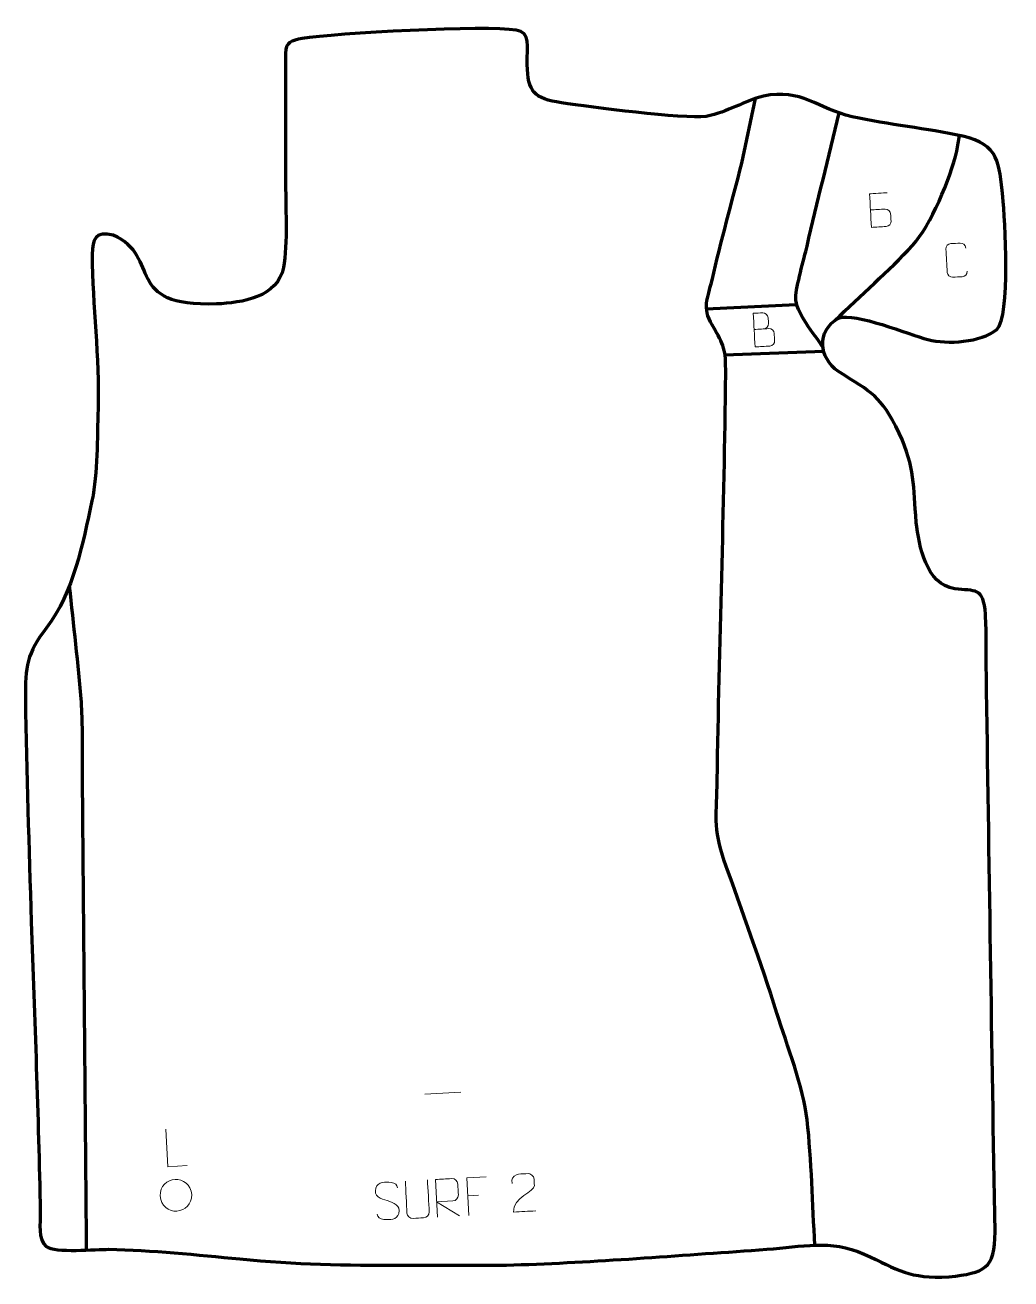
# Model space of a CAD drawing. Header units: millimetres. Extents: x -319 to 336, y -256 to 577.
import ezdxf

# ---------------------------------------------------------------- set-up
doc = ezdxf.new("R2010")
doc.units = ezdxf.units.MM
doc.header["$MEASUREMENT"] = 0
doc.layers.add('layer 2', color=7, linetype='Continuous')
doc.layers.add('layer 3', color=7, linetype='Continuous')

msp = doc.modelspace()

# ---------------------------------------------------------------- linework, layer by layer
at = {"layer": 'layer 2', "color": 142, "lineweight": 158}
for points, knots in [([(205.797, -233.587), (204.1657, -206.0671), (203.6083, -177.5586), (200.7159, -150.2358), (200.7159, -150.2358), (197.9892, -128.549), (187.3447, -100.8245), (180.6, -79.3738), (180.6, -79.3738), (169.7311, -45.1851), (157.5787, -12.0299), (145.6145, 21.7358), (145.6145, 21.7358), (138.1758, 42.7295), (140.5355, 53.9015), (140.9266, 75.186), (140.9266, 75.186), (142.2973, 165.1878), (145.7131, 255.2803), (146.5415, 345.2496), (146.5415, 345.2496), (146.6939, 361.7889), (145.7477, 363.5345), (137.5984, 377.6623), (137.5984, 377.6623), (130.7244, 389.5794), (134.5049, 394.757), (137.4747, 407.3809), (137.4747, 407.3809), (143.6047, 433.4384), (150.5143, 459.2739), (157.3173, 485.1597), (157.3173, 485.1597), (157.3173, 485.1597), (166.3033, 528.1163), (166.3033, 528.1163)], [0, 0, 0, 0, 0.1, 0.1, 0.1, 0.1, 0.2, 0.2, 0.2, 0.2, 0.3, 0.3, 0.3, 0.3, 0.4, 0.4, 0.4, 0.4, 0.5, 0.5, 0.5, 0.5, 0.6, 0.6, 0.6, 0.6, 0.7, 0.7, 0.7, 0.7, 0.8, 0.8, 0.8, 0.8, 1, 1, 1, 1]), ([(211.1562, 363.0069), (205.7591, 370.8053), (192.7202, 386.6998), (193.0637, 396.0511), (193.0637, 396.0511), (193.3182, 402.9794), (198.6421, 421.8058), (200.5727, 429.9508), (200.5727, 429.9508), (207.5757, 459.4967), (214.799, 488.9903), (221.9925, 518.4903)], [0, 0, 0, 0, 0.25, 0.25, 0.25, 0.25, 0.5, 0.5, 0.5, 0.5, 1, 1, 1, 1]), ([(219.1365, 380.7341), (235.9454, 397.2931), (254.9292, 413.3808), (270.7779, 430.5909), (270.7779, 430.5909), (282.3286, 443.134), (296.1157, 475.4009), (300.0367, 493.1823), (300.0367, 493.1823), (300.7195, 496.6278), (301.3158, 500.0896), (301.9867, 503.5386)], [0, 0, 0, 0, 0.25, 0.25, 0.25, 0.25, 0.5, 0.5, 0.5, 0.5, 1, 1, 1, 1]), ([(-289.5328, 204.1493), (-286.9338, 178.6824), (-283.6586, 152.5155), (-281.7273, 127.077), (-281.7273, 127.077), (-280.7447, 114.1367), (-281.1505, 101.0302), (-281.0626, 88.053), (-281.0626, 88.053), (-280.9761, 78.0712), (-280.8896, 68.0892), (-280.8031, 58.1073), (-280.8031, 58.1073), (-280.0247, -31.7296), (-279.2463, -121.5667), (-278.4679, -211.4036), (-278.4679, -211.4036), (-278.3986, -219.3891), (-278.3294, -227.3747), (-278.2602, -235.3602), (-278.2602, -235.3602), (-278.2602, -235.3602), (-278.2473, -236.8575), (-278.2473, -236.8575)], [0, 0, 0, 0, 0.14285714, 0.14285714, 0.14285714, 0.14285714, 0.28571429, 0.28571429, 0.28571429, 0.28571429, 0.42857143, 0.42857143, 0.42857143, 0.42857143, 0.57142857, 0.57142857, 0.57142857, 0.57142857, 0.71428571, 0.71428571, 0.71428571, 0.71428571, 1, 1, 1, 1])]:
    msp.add_open_spline(points, degree=3, knots=knots, dxfattribs=at)
at = {"layer": 'layer 2', "color": 250, "lineweight": 9}
for points, knots in [([(242.711, 454.1116), (245.9653, 454.2872), (249.2199, 454.4623), (252.4749, 454.637), (252.4749, 454.637), (254.2426, 454.7166), (256.0465, 453.2564), (256.1452, 451.4233), (256.1452, 451.4233), (256.1991, 450.4139), (256.3459, 447.6866), (256.4006, 446.677), (256.4006, 446.677), (256.5058, 445.0161), (255.2234, 443.1407), (253.1463, 443.0442), (253.1463, 443.0442), (249.891, 442.8693), (246.636, 442.6941), (243.3813, 442.5187), (243.3813, 442.5187), (242.981, 449.9583), (242.5807, 457.3977), (242.1804, 464.8367), (242.1804, 464.8367), (244.3034, 464.951), (251.7643, 465.3524), (253.8876, 465.4667)], [0, 0, 0, 0, 0.125, 0.125, 0.125, 0.125, 0.25, 0.25, 0.25, 0.25, 0.375, 0.375, 0.375, 0.375, 0.5, 0.5, 0.5, 0.5, 0.625, 0.625, 0.625, 0.625, 0.75, 0.75, 0.75, 0.75, 1, 1, 1, 1]), ([(306.9624, 413.3289), (306.9492, 411.2441), (305.5203, 409.8401), (303.5999, 409.7271), (303.5999, 409.7271), (301.5143, 409.6152), (299.4288, 409.5029), (297.3435, 409.3904), (297.3435, 409.3904), (295.6269, 409.2035), (293.7723, 410.7941), (293.6852, 412.5988), (293.6852, 412.5988), (293.4079, 417.7596), (293.1303, 422.9198), (292.8522, 428.0797), (292.8522, 428.0797), (292.7531, 429.9922), (294.2326, 431.614), (296.1584, 431.7055), (296.1584, 431.7055), (298.2383, 431.8174), (300.3188, 431.9294), (302.3992, 432.0413), (302.3992, 432.0413), (304.1385, 432.1667), (305.9914, 430.9286), (306.1326, 428.7496)], [0, 0, 0, 0, 0.125, 0.125, 0.125, 0.125, 0.25, 0.25, 0.25, 0.25, 0.375, 0.375, 0.375, 0.375, 0.5, 0.5, 0.5, 0.5, 0.625, 0.625, 0.625, 0.625, 0.75, 0.75, 0.75, 0.75, 1, 1, 1, 1]), ([(165.3745, 374.6997), (168.6288, 374.8752), (171.8835, 375.0504), (175.1385, 375.2251), (175.1385, 375.2251), (176.9061, 375.3047), (178.7101, 373.8445), (178.8087, 372.0114), (178.8087, 372.0114), (178.8627, 371.002), (179.0095, 368.2747), (179.0641, 367.265), (179.0641, 367.265), (179.1694, 365.6042), (177.887, 363.7288), (175.8098, 363.6322), (175.8098, 363.6322), (172.5545, 363.4574), (169.2995, 363.2822), (166.0449, 363.1068), (166.0449, 363.1068), (165.6446, 370.5464), (165.2443, 377.9858), (164.844, 385.4248), (164.844, 385.4248), (166.967, 385.539), (169.0904, 385.6533), (171.2138, 385.7676), (171.2138, 385.7676), (172.7163, 385.8642), (174.6835, 384.2564), (174.7938, 382.5021), (174.7938, 382.5021), (174.8928, 380.6541), (174.8999, 380.5236), (174.9997, 378.6754), (174.9997, 378.6754), (175.1145, 376.8283), (173.543, 375.1237), (171.7443, 375.0425)], [0, 0, 0, 0, 0.09090909, 0.09090909, 0.09090909, 0.09090909, 0.18181818, 0.18181818, 0.18181818, 0.18181818, 0.27272727, 0.27272727, 0.27272727, 0.27272727, 0.36363636, 0.36363636, 0.36363636, 0.36363636, 0.45454545, 0.45454545, 0.45454545, 0.45454545, 0.54545455, 0.54545455, 0.54545455, 0.54545455, 0.63636364, 0.63636364, 0.63636364, 0.63636364, 0.72727273, 0.72727273, 0.72727273, 0.72727273, 0.81818182, 0.81818182, 0.81818182, 0.81818182, 1, 1, 1, 1]), ([(-211.1834, -180.7436), (-211.1834, -180.7436), (-224.1138, -181.4394), (-224.1138, -181.4394), (-224.1138, -181.4394), (-224.1138, -181.4394), (-225.4546, -156.5219), (-225.4546, -156.5219)], [0, 0, 0, 0, 0.33333333, 0.33333333, 0.33333333, 0.33333333, 1, 1, 1, 1]), ([(-229.1675, -200.9066), (-229.4537, -194.272), (-224.3939, -190.1481), (-219.2409, -189.968), (-219.2409, -189.968), (-214.0982, -189.5941), (-208.6135, -193.3683), (-208.1861, -199.9953), (-208.1861, -199.9953), (-208.2157, -206.3354), (-212.4346, -210.5989), (-218.1127, -210.9339), (-218.1127, -210.9339), (-223.2553, -211.3077), (-228.7401, -207.5336), (-229.1675, -200.9066)], [0, 0, 0, 0, 0.2, 0.2, 0.2, 0.2, 0.4, 0.4, 0.4, 0.4, 0.6, 0.6, 0.6, 0.6, 1, 1, 1, 1]), ([(-78.2362, -204.0106), (-82.5574, -202.7706), (-87.5549, -201.2411), (-85.8493, -195.621), (-85.8493, -195.621), (-84.5704, -191.4063), (-79.3435, -191.5141), (-75.7128, -191.9207), (-75.7128, -191.9207), (-72.8307, -192.2435), (-71.9021, -193.4085), (-71.4799, -195.4729)], [0, 0, 0, 0, 0.25, 0.25, 0.25, 0.25, 0.5, 0.5, 0.5, 0.5, 1, 1, 1, 1]), ([(-51.6153, -190.2532), (-51.318, -195.7847), (-50.6742, -205.9667), (-50.3761, -211.499), (-50.3761, -211.499), (-50.3954, -213.7428), (-51.9935, -215.2571), (-54.1376, -215.383), (-54.1376, -215.383), (-56.4661, -215.5079), (-58.7947, -215.6331), (-61.1228, -215.7588), (-61.1228, -215.7588), (-63.0395, -215.9636), (-65.1064, -214.2557), (-65.1997, -212.3134), (-65.1997, -212.3134), (-65.4982, -206.7595), (-65.9497, -196.5937), (-66.2489, -191.0407)], [0, 0, 0, 0, 0.16666667, 0.16666667, 0.16666667, 0.16666667, 0.33333333, 0.33333333, 0.33333333, 0.33333333, 0.5, 0.5, 0.5, 0.5, 0.66666667, 0.66666667, 0.66666667, 0.66666667, 1, 1, 1, 1]), ([(-44.9412, -214.8879), (-44.9412, -214.8879), (-46.282, -189.9705), (-46.282, -189.9705), (-46.282, -189.9705), (-42.6924, -189.7773), (-39.1021, -189.5841), (-35.5121, -189.3909), (-35.5121, -189.3909), (-33.1881, -189.3036), (-31.553, -190.7078), (-31.4299, -193.071), (-31.4299, -193.071), (-31.321, -195.1036), (-31.1566, -198.1586), (-31.0468, -200.1916), (-31.0468, -200.1916), (-30.9525, -202.0647), (-32.6578, -204.1011), (-34.6634, -204.2282), (-34.6634, -204.2282), (-34.6634, -204.2282), (-45.4835, -204.8104), (-45.4835, -204.8104), (-45.4835, -204.8104), (-45.4835, -204.8104), (-30.3077, -214.1005), (-30.3077, -214.1005)], [0, 0, 0, 0, 0.125, 0.125, 0.125, 0.125, 0.25, 0.25, 0.25, 0.25, 0.375, 0.375, 0.375, 0.375, 0.5, 0.5, 0.5, 0.5, 0.625, 0.625, 0.625, 0.625, 0.75, 0.75, 0.75, 0.75, 1, 1, 1, 1]), ([(-12.5618, -188.156), (-12.5618, -188.156), (-25.4172, -188.8477), (-25.4172, -188.8477), (-25.4172, -188.8477), (-25.4172, -188.8477), (-24.0764, -213.7653), (-24.0764, -213.7653)], [0, 0, 0, 0, 0.33333333, 0.33333333, 0.33333333, 0.33333333, 1, 1, 1, 1]), ([(20.3673, -210.7861), (15.4599, -211.0499), (10.5526, -211.314), (5.6457, -211.5783), (5.6457, -211.5783), (5.112, -201.6604), (19.5999, -198.2358), (19.4601, -193.9267), (19.4601, -193.9267), (19.3833, -192.5047), (19.3068, -191.0831), (19.2306, -189.6618), (19.2306, -189.6618), (19.1021, -187.5886), (16.8897, -185.9804), (15.2202, -186.0529), (15.2202, -186.0529), (13.15, -186.1647), (11.0801, -186.2761), (9.0107, -186.387), (9.0107, -186.387), (7.1903, -186.4684), (4.466, -188.4097), (4.5117, -190.5039), (4.5117, -190.5039), (4.5117, -190.5039), (4.6221, -192.5557), (4.6221, -192.5557)], [0, 0, 0, 0, 0.125, 0.125, 0.125, 0.125, 0.25, 0.25, 0.25, 0.25, 0.375, 0.375, 0.375, 0.375, 0.5, 0.5, 0.5, 0.5, 0.625, 0.625, 0.625, 0.625, 0.75, 0.75, 0.75, 0.75, 1, 1, 1, 1]), ([(-78.2362, -204.0107), (-74.135, -205.4391), (-69.0113, -207.0544), (-70.5546, -212.5055), (-70.5546, -212.5055), (-71.783, -216.8442), (-76.7005, -216.8517), (-80.4511, -216.498), (-80.4511, -216.498), (-83.2191, -216.2366), (-84.5035, -215.0904), (-84.9944, -213.0016)], [0, 0, 0, 0, 0.25, 0.25, 0.25, 0.25, 0.5, 0.5, 0.5, 0.5, 1, 1, 1, 1])]:
    msp.add_open_spline(points, degree=3, knots=knots, dxfattribs=at)
at = {"layer": 'layer 2', "color": 142, "lineweight": 158}
for points in [[(133.6373, 388.4977), (133.6373, 388.4977), (193.3352, 391.354), (193.3352, 391.354)], [(145.7251, 357.8432), (145.7251, 357.8432), (211.6739, 360.2264), (211.6739, 360.2264)]]:
    msp.add_open_spline(points, degree=3, dxfattribs=at)
at = {"layer": 'layer 2', "color": 250, "lineweight": 9}
for points in [[(-53.295, -133.2564), (-53.295, -133.2564), (-29.3517, -131.9681), (-29.3517, -131.9681)], [(-24.7788, -200.7103), (-24.7788, -200.7103), (-17.6211, -200.3251), (-17.6211, -200.3251)]]:
    msp.add_open_spline(points, degree=3, dxfattribs=at)
at = {"layer": 'layer 3', "color": 242, "lineweight": 158}
msp.add_open_spline([(-318.6828, 129.4901), (-318.9029, 150.5197), (-317.744, 159.5878), (-304.6194, 176.5331), (-304.6194, 176.5331), (-286.4924, 200.4305), (-280.7285, 232.1467), (-274.4408, 260.9102), (-274.4408, 260.9102), (-270.5587, 279.4846), (-271.1507, 302.5561), (-270.3914, 321.8284), (-270.3914, 321.8284), (-269.516, 356.4317), (-274.0943, 390.2133), (-274.3265, 424.5926), (-274.3265, 424.5926), (-274.1917, 434.97), (-272.0116, 440.0111), (-260.3518, 437.369), (-260.3518, 437.369), (-227.5014, 422.6842), (-254.4214, 389.3928), (-191.684, 391.6298), (-191.684, 391.6298), (-175.0539, 392.339), (-150.957, 396.0779), (-147.2574, 415.7674), (-147.2574, 415.7674), (-144.33, 431.3473), (-145.9007, 457.9826), (-145.8916, 474.699), (-145.8916, 474.699), (-145.8843, 502.5085), (-146.031, 530.3536), (-145.87, 558.1608), (-145.87, 558.1608), (-145.8268, 565.6365), (-141.9212, 566.6961), (-134.7554, 567.9034), (-134.7554, 567.9034), (-113.7183, 571.4482), (-11.7273, 576.8806), (7.253, 573.4951), (7.253, 573.4951), (17.3231, 571.6985), (14.5223, 563.4184), (14.747, 550.7244), (14.747, 550.7244), (15.0687, 532.5469), (19.0681, 528.021), (37.5509, 525.2446), (37.5509, 525.2446), (57.1887, 522.4073), (118.1943, 514.3139), (133.496, 516.1691), (133.496, 516.1691), (148.568, 519.3098), (158.1732, 526.2691), (171.6201, 529.7005), (171.6201, 529.7005), (196.7747, 535.0536), (207.7199, 521.2729), (230.5971, 515.974), (230.5971, 515.974), (255.0029, 510.6734), (279.8641, 508.2734), (304.0581, 503.1029), (304.0581, 503.1029), (328.5154, 497.4486), (327.9026, 485.1561), (330.7312, 462.8531), (330.7312, 462.8531), (332.023, 448.2181), (336.0507, 383.1859), (326.6601, 374.6916), (326.6601, 374.6916), (316.0721, 365.9518), (293.8064, 364.7048), (280.8754, 367.9358), (280.8754, 367.9358), (267.8602, 371.5734), (232.849, 386.0318), (221.4001, 382.2496), (221.4001, 382.2496), (206.7778, 373.5356), (208.3923, 355.7345), (221.4129, 346.8335), (221.4129, 346.8335), (243.8627, 332.4449), (249.4152, 331.2947), (261.8576, 305.8836), (261.8576, 305.8836), (272.6461, 281.8795), (271.0021, 271.4222), (273.1725, 246.5265), (273.1725, 246.5265), (274.926, 230.8198), (279.6758, 205.2458), (298.6826, 202.4922), (298.6826, 202.4922), (312.3365, 200.5141), (317.8529, 204.159), (319.1252, 185.4627), (319.1252, 185.4627), (319.9581, 173.2213), (319.5274, 158.8603), (319.7184, 146.3247), (319.7184, 146.3247), (321.5983, 22.6591), (323.4117, -101.0167), (325.4796, -224.6786), (325.4796, -224.6786), (325.3254, -249.8772), (318.5148, -251.7526), (294.9948, -254.6281), (294.9948, -254.6281), (268.1876, -256.0001), (261.4144, -249.8659), (238.4962, -239.4934), (238.4962, -239.4934), (215.6395, -229.5107), (197.6124, -234.7213), (173.9572, -236.342), (173.9572, -236.342), (119.8579, -240.0433), (64.8724, -244.5805), (10.7463, -246.5294), (10.7463, -246.5294), (-15.4383, -247.4722), (-42.4459, -246.545), (-68.8158, -246.8073), (-68.8158, -246.8073), (-106.0254, -247.1823), (-139.2131, -246.2343), (-176.3129, -242.6882), (-176.3129, -242.6882), (-204.372, -240.0063), (-235.1477, -236.813), (-263.2012, -236.3354), (-263.2012, -236.3354), (-271.5218, -236.2849), (-299.2889, -238.8174), (-304.8692, -234.4479), (-304.8692, -234.4479), (-310.4715, -230.0611), (-308.7322, -218.526), (-308.8468, -211.864), (-308.8468, -211.864), (-309.9551, -147.4526), (-312.6435, -83.1215), (-314.7636, -18.742), (-314.7636, -18.742), (-316.3864, 30.6632), (-317.8598, 80.0638), (-318.6828, 129.4901)], degree=3, knots=[0, 0, 0, 0, 0.025, 0.025, 0.025, 0.025, 0.05, 0.05, 0.05, 0.05, 0.075, 0.075, 0.075, 0.075, 0.1, 0.1, 0.1, 0.1, 0.125, 0.125, 0.125, 0.125, 0.15, 0.15, 0.15, 0.15, 0.175, 0.175, 0.175, 0.175, 0.2, 0.2, 0.2, 0.2, 0.225, 0.225, 0.225, 0.225, 0.25, 0.25, 0.25, 0.25, 0.275, 0.275, 0.275, 0.275, 0.3, 0.3, 0.3, 0.3, 0.325, 0.325, 0.325, 0.325, 0.35, 0.35, 0.35, 0.35, 0.375, 0.375, 0.375, 0.375, 0.4, 0.4, 0.4, 0.4, 0.425, 0.425, 0.425, 0.425, 0.45, 0.45, 0.45, 0.45, 0.475, 0.475, 0.475, 0.475, 0.5, 0.5, 0.5, 0.5, 0.525, 0.525, 0.525, 0.525, 0.55, 0.55, 0.55, 0.55, 0.575, 0.575, 0.575, 0.575, 0.6, 0.6, 0.6, 0.6, 0.625, 0.625, 0.625, 0.625, 0.65, 0.65, 0.65, 0.65, 0.675, 0.675, 0.675, 0.675, 0.7, 0.7, 0.7, 0.7, 0.725, 0.725, 0.725, 0.725, 0.75, 0.75, 0.75, 0.75, 0.775, 0.775, 0.775, 0.775, 0.8, 0.8, 0.8, 0.8, 0.825, 0.825, 0.825, 0.825, 0.85, 0.85, 0.85, 0.85, 0.875, 0.875, 0.875, 0.875, 0.9, 0.9, 0.9, 0.9, 0.925, 0.925, 0.925, 0.925, 0.95, 0.95, 0.95, 0.95, 1, 1, 1, 1], dxfattribs=at)

doc.saveas('drawing.dxf')
